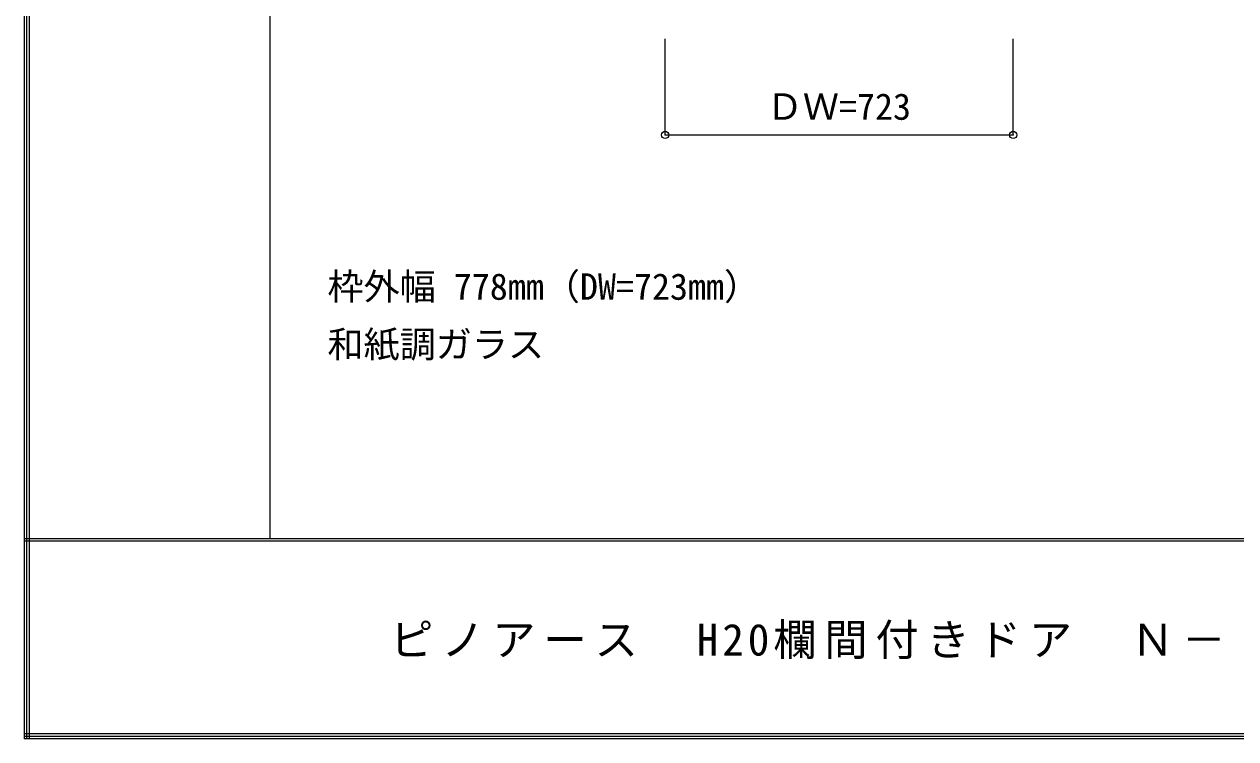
# Model space of a CAD drawing. Units: millimetres, scale not verified. Extents: x -6000 to 5700, y -4307 to 4175.
# Drawn here: x -6000 to -3483, y -4205 to -2721 of the extents above; entities that cross this region are included whole.
import ezdxf
from ezdxf.enums import TextEntityAlignment as Align

# ---------------------------------------------------------------- set-up
doc = ezdxf.new("R2010")
doc.units = ezdxf.units.MM
doc.header["$LTSCALE"] = 30
doc.header["$PDMODE"] = 32
doc.header["$PDSIZE"] = 15
for name, color, linetype in [('0-A_文字', 7, 'Continuous'), ('0-B_寸法', 4, 'Continuous'), ('F-1_枠', 6, 'Continuous'), ('F-A_文字', 7, 'Continuous')]:
    doc.layers.add(name, color=color, linetype=linetype)
doc.styles.add('ＭＳ ゴシック', font='')
doc.styles.get('ＭＳ ゴシック').set_extended_font_data('MS Gothic')

msp = doc.modelspace()

# ---------------------------------------------------------------- linework, layer by layer
at = {"layer": '0-B_寸法'}
for p, q in [((-4668.4, -2951.25), (-4668.4, -2751.25)), ((-3945.4, -2951.25), (-3945.4, -2751.25)), ((-4668.4, -2951.25), (-3945.4, -2951.25))]:
    msp.add_line(p, q, dxfattribs=at)
at = {"layer": '0-B_寸法', "color": 7}
for p in [(-4668.4, -2951.25), (-3945.4, -2951.25)]:
    msp.add_point(p, dxfattribs=at)
at = {"layer": 'F-1_枠'}
for p, q in [((-6000, 4175), (-6000, -4205)), ((-5995, 4175), (-5995, -4205)), ((-5990, 4175), (-5990, -4205)), ((-5490, 4175), (-5490, -3790)), ((5700, -3790), (-6000, -3790)), ((5700, -3795), (-6000, -3795)), ((5700, -4195), (-6000, -4195)), ((5700, -4200), (-6000, -4200)), ((5700, -4205), (-6000, -4205))]:
    msp.add_line(p, q, dxfattribs=at)

# ---------------------------------------------------------------- texts
at = {"layer": '0-A_文字', "style": 'ＭＳ ゴシック'}
for s, p in [('枠外幅 778mm（DW=723mm）', (-5370, -3310)), ('和紙調ガラス', (-5370, -3430))]:
    msp.add_text(s, height=54.99, dxfattribs=at).set_placement(p, align=Align.BOTTOM_LEFT)
at = {"layer": '0-B_寸法', "color": 7, "style": 'ＭＳ ゴシック'}
msp.add_text('ＤＷ=723', height=54.99, dxfattribs=at).set_placement((-4457.4, -2936.25), align=Align.BOTTOM_LEFT)
at = {"layer": 'F-A_文字', "insert": (-5240, -4040), "char_height": 65.98, "attachment_point": 7, "style": 'ＭＳ ゴシック'}
msp.add_mtext('\\T1.18;ピノアース\u3000H20欄間付きドア\u3000Ｎ－ＦＭ／ＦＰ／ＶＫ', dxfattribs=at)

doc.saveas('drawing.dxf')
